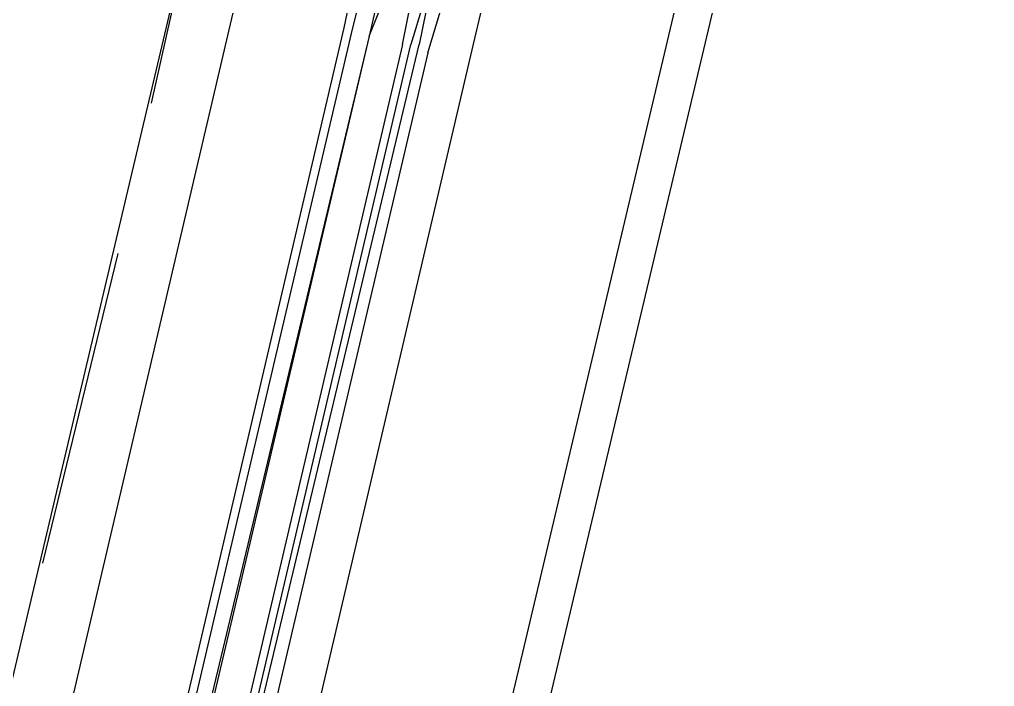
# Model space of a CAD drawing. Header units: feet. Extents: x -84 to 198, y -22 to 181.
# Drawn here: x 118.856 to 120.41, y 82.061 to 83.124 of the extents above; entities that cross this region are included whole.
import ezdxf

# ---------------------------------------------------------------- set-up
doc = ezdxf.new("R2010")
doc.units = ezdxf.units.FT
doc.layers.add('A-LINEA', color=7, linetype='CONTINUOUS')

msp = doc.modelspace()

# ---------------------------------------------------------------- linework, layer by layer
at = {"layer": 'A-LINEA'}
for p, q in [((117.56, 76.6311), (119.2, 83.5778)), ((117.56, 76.6311), (119.2, 83.5778)), ((119.0667, 82.9911), (119.1733, 83.4711)), ((119.0667, 82.9911), (119.1733, 83.4711)), ((119.5733, 83.0578), (119.6667, 83.4578)), ((119.5733, 83.0578), (119.6667, 83.4578)), ((118.32, 76.4578), (119.96, 83.3911)), ((118.32, 76.4578), (119.96, 83.3911)), ((119.3867, 83.1778), (119.3733, 83.1111)), ((119.3867, 83.1778), (119.3733, 83.1111)), ((119.4, 83.1644), (119.3867, 83.1111)), ((119.4, 83.1644), (119.3867, 83.1111)), ((119.2, 83.1511), (118.5067, 80.1911)), ((119.2, 83.1511), (118.5067, 80.1911)), ((119.3733, 83.1111), (118.68, 80.1511)), ((119.3733, 83.1111), (118.68, 80.1511)), ((119.3867, 83.1111), (118.6933, 80.1511)), ((119.3867, 83.1111), (118.6933, 80.1511)), ((119.4133, 83.0978), (118.7067, 80.1378)), ((119.4133, 83.0978), (118.7067, 80.1378)), ((119.4133, 83.0978), (118.72, 80.1511)), ((119.4133, 83.0978), (118.72, 80.1511)), ((118.88, 80.0978), (119.5733, 83.0578)), ((118.88, 80.0978), (119.5733, 83.0578)), ((118.8933, 82.2578), (119.0133, 82.7511)), ((118.8933, 82.2578), (119.0133, 82.7511))]:
    msp.add_line(p, q, dxfattribs=at)
for points in [[(117.0933, 59.0178), (114.4, 59.6578), (118.2, 75.6978), (122, 91.7511), (124.68, 91.1111)], [(117.0933, 59.0178), (114.4, 59.6578), (118.2, 75.6978), (122, 91.7511), (124.68, 91.1111)], [(119.4533, 83.2711), (119.4133, 83.0978), (119.44, 83.1644), (119.4533, 83.1644), (119.4533, 83.1644)], [(119.4533, 83.2711), (119.4133, 83.0978), (119.44, 83.1644), (119.4533, 83.1644), (119.4533, 83.1644)], [(119.4667, 83.0844), (119.4933, 83.2178), (119.5067, 83.2178), (119.52, 83.2178), (119.48, 83.0844)], [(119.4667, 83.0844), (119.4933, 83.2178), (119.5067, 83.2178), (119.52, 83.2178), (119.48, 83.0844)], [(119.5067, 83.0711), (119.5467, 83.2044), (119.5333, 83.2178), (119.52, 83.2178), (119.4933, 83.0844)], [(119.5067, 83.0711), (119.5467, 83.2044), (119.5333, 83.2178), (119.52, 83.2178), (119.4933, 83.0844)], [(119.4667, 83.0844), (118.76, 80.0711), (118.7733, 80.0578), (118.7733, 80.0711), (119.48, 83.0844)], [(119.4667, 83.0844), (118.76, 80.0711), (118.7733, 80.0578), (118.7733, 80.0711), (119.48, 83.0844)], [(119.5067, 83.0711), (118.8, 80.0578), (118.7867, 80.0578), (118.7733, 80.0711), (119.4933, 83.0844)], [(119.5067, 83.0711), (118.8, 80.0578), (118.7867, 80.0578), (118.7733, 80.0711), (119.4933, 83.0844)]]:
    msp.add_lwpolyline(points, dxfattribs=at)

doc.saveas('drawing.dxf')
